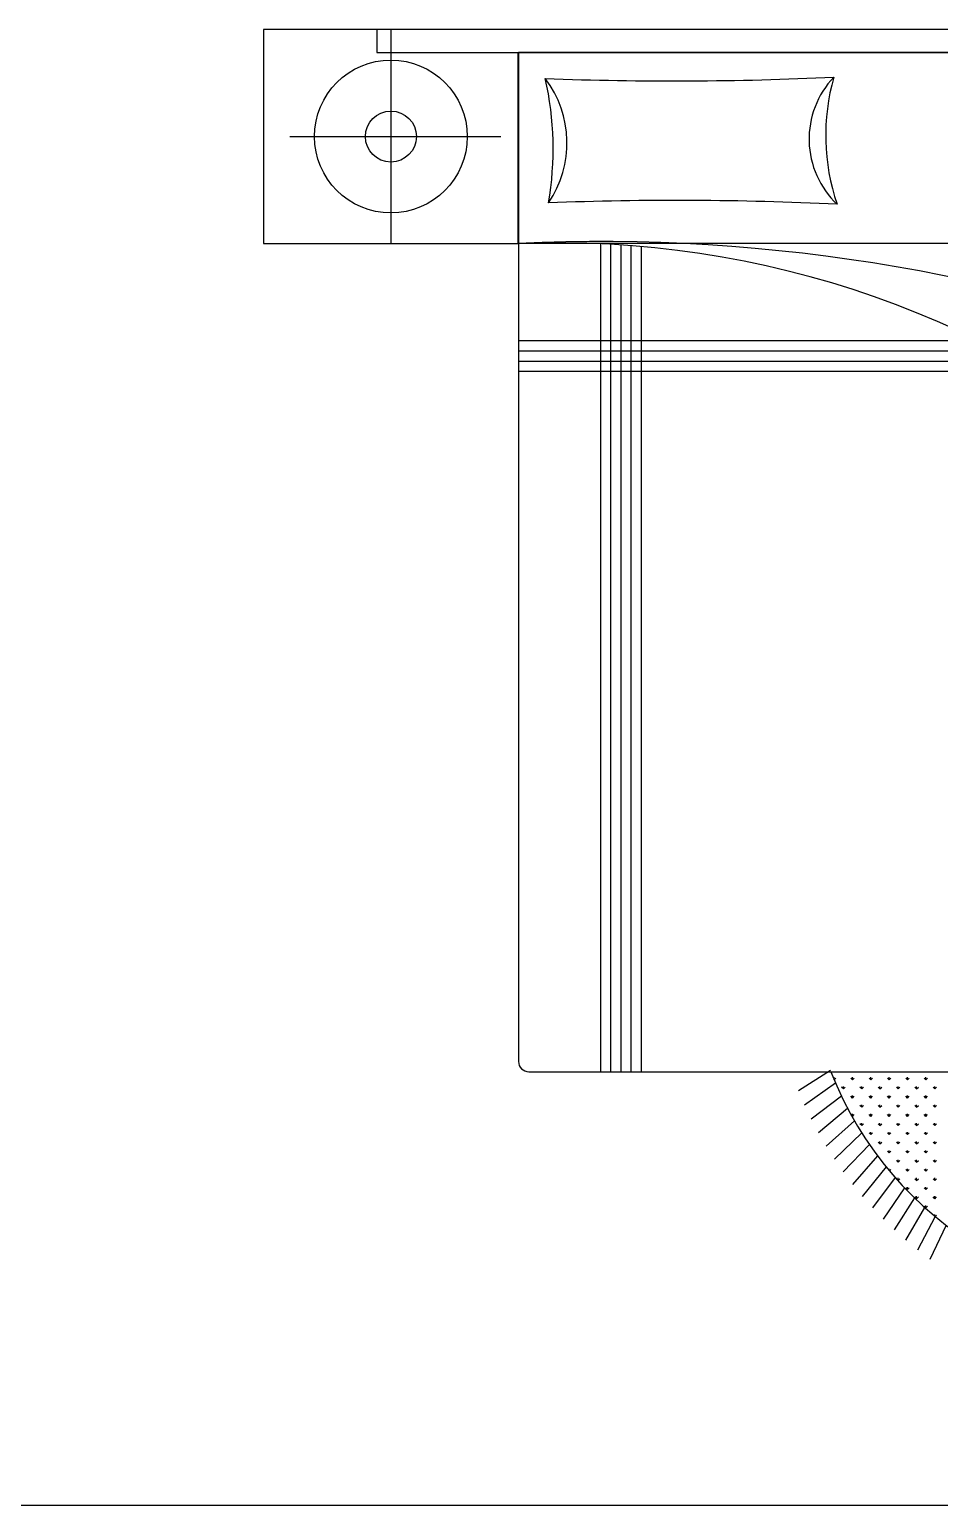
# Model space of a CAD drawing. Extents: x -42728 to 99010, y -18674 to 47645.
# Drawn here: x 13503 to 15288, y 21426 to 24322 of the extents above; entities that cross this region are included whole.
import ezdxf

# ---------------------------------------------------------------- set-up
doc = ezdxf.new("R2010")
doc.units = 0
doc.header["$LTSCALE"] = 100
doc.header["$MEASUREMENT"] = 0
doc.layers.get('0').update_dxf_attribs({"linetype": 'CONTINUOUS'})

# ---------------------------------------------------------------- blocks, each defined once
blk = doc.blocks.new('A$C54835C70')
for p, q in [((250, 2563.7), (250, 2143.7)), ((250, 2563.7), (250, 2143.7)), ((465.8, 2353.3), (51.6, 2353.3)), ((2000.9, 2143.7), (500.5, 2143.7)), ((661.1, 2143.2), (661.1, 518.7)), ((681.1, 2142.2), (681.1, 518.7)), ((701.1, 2140.9), (701.1, 518.7)), ((721.1, 2139.5), (721.1, 518.7)), ((741.1, 2137.8), (741.1, 518.7)), ((1405.9, 1952.5), (500.5, 1952.5)), ((1445.6, 1932.5), (500.5, 1932.5)), ((1483, 1912.5), (500.5, 1912.5)), ((1518.6, 1892.5), (500.5, 1892.5)), ((1112.4, 521.3), (1049.9, 480.8)), ((1122.8, 495.9), (1061.9, 452.9)), ((1120, 502.9), (1119.6, 503.3)), ((1120, 502.9), (1120, 507.6)), ((1120, 502.9), (1123.4, 506.2)), ((1156, 502.9), (1152.6, 506.2)), ((1156, 502.9), (1156, 507.6)), ((1156, 502.9), (1159.3, 506.2)), ((1191.9, 502.9), (1188.5, 506.2)), ((1191.9, 502.9), (1191.9, 507.6)), ((1191.9, 502.9), (1195.3, 506.2)), ((1227.8, 502.9), (1224.4, 506.2)), ((1227.8, 502.9), (1227.8, 507.6)), ((1227.8, 502.9), (1231.2, 506.2)), ((1263.7, 502.9), (1260.4, 506.2)), ((1263.7, 502.9), (1263.7, 507.6)), ((1263.7, 502.9), (1267.1, 506.2)), ((1299.6, 502.9), (1296.3, 506.2)), ((1299.6, 502.9), (1299.6, 507.6)), ((1299.6, 502.9), (1303, 506.2)), ((1134.1, 470.9), (1075, 425.5)), ((1138, 484.9), (1134.6, 488.3)), ((1138, 484.9), (1138, 489.7)), ((1138, 484.9), (1141.4, 488.3)), ((1156, 467), (1152.6, 470.3)), ((1156, 466.9), (1156, 471.7)), ((1156, 467), (1159.3, 470.3)), ((1173.9, 484.9), (1170.6, 488.3)), ((1173.9, 484.9), (1173.9, 489.7)), ((1173.9, 484.9), (1177.3, 488.3)), ((1191.9, 467), (1188.5, 470.3)), ((1191.9, 466.9), (1191.9, 471.7)), ((1191.9, 467), (1195.3, 470.3)), ((1209.8, 484.9), (1206.5, 488.3)), ((1209.8, 484.9), (1209.8, 489.7)), ((1209.8, 484.9), (1213.2, 488.3)), ((1227.8, 467), (1224.4, 470.3)), ((1227.8, 466.9), (1227.8, 471.7)), ((1227.8, 467), (1231.2, 470.3)), ((1245.8, 484.9), (1242.4, 488.3)), ((1245.8, 484.9), (1245.8, 489.7)), ((1245.8, 484.9), (1249.1, 488.3)), ((1263.7, 467), (1260.4, 470.3)), ((1263.7, 466.9), (1263.7, 471.7)), ((1263.7, 467), (1267.1, 470.3)), ((1281.7, 484.9), (1278.3, 488.3)), ((1281.7, 484.9), (1281.7, 489.7)), ((1281.7, 484.9), (1285.1, 488.3)), ((1299.6, 467), (1296.3, 470.3)), ((1299.6, 466.9), (1299.6, 471.7)), ((1299.6, 467), (1303, 470.3)), ((1317.6, 484.9), (1314.2, 488.3)), ((1317.6, 484.9), (1317.6, 489.7)), ((1317.6, 484.9), (1321, 488.3)), ((1146.4, 446.3), (1089.1, 398.7)), ((1156, 431), (1156, 435.8)), ((1173.9, 449), (1170.6, 452.4)), ((1173.9, 449), (1173.9, 453.7)), ((1173.9, 449), (1177.3, 452.4)), ((1191.9, 431), (1191.9, 435.8)), ((1209.8, 449), (1206.5, 452.4)), ((1209.8, 449), (1209.8, 453.7)), ((1209.8, 449), (1213.2, 452.4)), ((1227.8, 431), (1227.8, 435.8)), ((1245.8, 449), (1242.4, 452.4)), ((1245.8, 449), (1245.8, 453.7)), ((1245.8, 449), (1249.1, 452.4)), ((1263.7, 431), (1263.7, 435.8)), ((1281.7, 449), (1278.3, 452.4)), ((1281.7, 449), (1281.7, 453.7)), ((1281.7, 449), (1285.1, 452.4)), ((1299.6, 431), (1299.6, 435.8)), ((1317.6, 449), (1314.2, 452.4)), ((1317.6, 449), (1317.6, 453.7)), ((1317.6, 449), (1321, 452.4)), ((1159.7, 422.3), (1104.3, 372.5)), ((1156, 431), (1153.2, 433.8)), ((1156, 431), (1159.3, 434.4)), ((1173.9, 413.1), (1170.6, 416.4)), ((1173.9, 413.1), (1173.9, 417.8)), ((1173.9, 413.1), (1177.3, 416.4)), ((1191.9, 431), (1188.5, 434.4)), ((1191.9, 431), (1195.3, 434.4)), ((1209.8, 413.1), (1206.5, 416.4)), ((1209.8, 413.1), (1209.8, 417.8)), ((1209.8, 413.1), (1213.2, 416.4)), ((1227.8, 431), (1224.4, 434.4)), ((1227.8, 431), (1231.2, 434.4)), ((1245.8, 413.1), (1242.4, 416.4)), ((1245.8, 413.1), (1245.8, 417.8)), ((1245.8, 413.1), (1249.1, 416.4)), ((1263.7, 431), (1260.4, 434.4)), ((1263.7, 431), (1267.1, 434.4)), ((1281.7, 413.1), (1278.3, 416.4)), ((1281.7, 413.1), (1281.7, 417.8)), ((1281.7, 413.1), (1285.1, 416.4)), ((1299.6, 431), (1296.3, 434.4)), ((1299.6, 431), (1303, 434.4)), ((1317.6, 413.1), (1314.2, 416.4)), ((1317.6, 413.1), (1317.6, 417.8)), ((1317.6, 413.1), (1321, 416.4)), ((1173.9, 398.8), (1120.5, 346.8)), ((1191.9, 395.1), (1188.5, 398.5)), ((1191.9, 395.1), (1191.9, 399.9)), ((1191.9, 395.1), (1195.3, 398.5)), ((1209.8, 377.2), (1206.5, 380.5)), ((1209.8, 377.1), (1209.8, 381.9)), ((1209.8, 377.2), (1213.2, 380.5)), ((1227.8, 395.1), (1224.4, 398.5)), ((1227.8, 395.1), (1227.8, 399.9)), ((1227.8, 395.1), (1231.2, 398.5)), ((1245.8, 377.2), (1242.4, 380.5)), ((1245.8, 377.1), (1245.8, 381.9)), ((1245.8, 377.2), (1249.1, 380.5)), ((1263.7, 395.1), (1260.4, 398.5)), ((1263.7, 395.1), (1263.7, 399.9)), ((1263.7, 395.1), (1267.1, 398.5)), ((1281.7, 377.2), (1278.3, 380.5)), ((1281.7, 377.1), (1281.7, 381.9)), ((1281.7, 377.2), (1285.1, 380.5)), ((1299.6, 395.1), (1296.3, 398.5)), ((1299.6, 395.1), (1299.6, 399.9)), ((1299.6, 395.1), (1303, 398.5)), ((1317.6, 377.2), (1314.2, 380.5)), ((1317.6, 377.1), (1317.6, 381.9)), ((1317.6, 377.2), (1321, 380.5)), ((1189, 375.9), (1137.7, 321.9)), ((1205, 353.6), (1155.9, 297.6)), ((1227.8, 359.2), (1224.4, 362.6)), ((1227.8, 359.2), (1227.8, 363.9)), ((1227.8, 359.2), (1231.2, 362.6)), ((1263.7, 359.2), (1260.4, 362.6)), ((1263.7, 359.2), (1263.7, 363.9)), ((1263.7, 359.2), (1267.1, 362.6)), ((1299.6, 359.2), (1296.3, 362.6)), ((1299.6, 359.2), (1299.6, 363.9)), ((1299.6, 359.2), (1303, 362.6)), ((1221.9, 331.9), (1175, 274)), ((1212.4, 343.8), (1213.2, 344.6)), ((1227.8, 324.7), (1227.8, 328)), ((1228.5, 323.9), (1231.2, 326.6)), ((1245.8, 341.2), (1242.4, 344.6)), ((1245.8, 341.2), (1245.8, 346)), ((1245.8, 341.2), (1249.1, 344.6)), ((1263.7, 323.3), (1260.4, 326.6)), ((1263.7, 323.3), (1263.7, 328)), ((1263.7, 323.3), (1267.1, 326.6)), ((1281.7, 341.2), (1278.3, 344.6)), ((1281.7, 341.2), (1281.7, 346)), ((1281.7, 341.2), (1285.1, 344.6)), ((1299.6, 323.3), (1296.3, 326.6)), ((1299.6, 323.3), (1299.6, 328)), ((1299.6, 323.3), (1303, 326.6)), ((1317.6, 341.2), (1314.2, 344.6)), ((1317.6, 341.2), (1317.6, 346)), ((1317.6, 341.2), (1321, 344.6)), ((1239.6, 310.9), (1195, 251.2)), ((1258.1, 290.6), (1215.9, 229.3)), ((1245.8, 305.3), (1242.4, 308.7)), ((1245.8, 305.3), (1245.8, 310.1)), ((1245.8, 305.3), (1249.1, 308.7)), ((1263.7, 287.4), (1260.4, 290.7)), ((1263.7, 287.3), (1263.7, 292.1)), ((1263.7, 287.4), (1267.1, 290.7)), ((1281.7, 305.3), (1278.3, 308.7)), ((1281.7, 305.3), (1281.7, 310.1)), ((1281.7, 305.3), (1285.1, 308.7)), ((1299.6, 287.4), (1296.3, 290.7)), ((1299.6, 287.3), (1299.6, 292.1)), ((1299.6, 287.4), (1303, 290.7)), ((1317.6, 305.3), (1314.2, 308.7)), ((1317.6, 305.3), (1317.6, 310.1)), ((1317.6, 305.3), (1321, 308.7)), ((1277.4, 271.1), (1237.7, 208.1)), ((1281.7, 269.4), (1278.3, 272.8)), ((1281.7, 269.4), (1281.7, 274.1)), ((1281.7, 269.4), (1285.1, 272.8)), ((1317.6, 269.4), (1314.2, 272.8)), ((1317.6, 269.4), (1317.6, 274.1)), ((1317.6, 269.4), (1321, 272.8)), ((1297.5, 252.3), (1260.2, 187.9)), ((1318.3, 234.4), (1283.5, 168.5)), ((1299.6, 251.4), (1296.3, 254.8)), ((1299.6, 251.4), (1299.6, 256.2)), ((1299.6, 251.4), (1303, 254.8)), ((1317.6, 234.9), (1317.6, 238.2)), ((1318.4, 234.3), (1321, 236.8)), ((1339.7, 217.3), (1307.6, 150))]:
    blk.add_line(p, q)
blk.add_lwpolyline([(500, 2563.7), (0, 2563.7), (0, 2143.7), (500, 2143.7), (500, 2518.7)])
blk.add_lwpolyline([(2222.6, 2563.7), (222.6, 2563.7), (222.6, 2518.7), (2222.6, 2518.7)], close=True)
blk.add_lwpolyline([(2000.5, 2518.7), (500.5, 2518.7), (500.5, 538.7, 0.414214), (520.5, 518.7), (1980.5, 518.7, 0.414214), (2000.5, 538.7)], format="xyb", close=True)
for radius in [150, 50]:
    blk.add_circle((250, 2353.7), radius)
for centre, radius, start, end in [((805.3, 9097.2), 6634.4, 267.82075, 272.71139), ((-62.1, 2329.4), 630.5, 350.3332, 12.6536), ((385.9, 2341.1), 209.6, 325.8849, 37.1018), ((1246.7, 2348.7), 176.1, 136.3934, 226.5304), ((1519.5, 2355.7), 416.3, 164.0403, 198.8835), ((811.7, -4406.1), 6634.4, 87.28861, 92.17925), ((661.1, -1282.5), 3430, 67.8285, 92.6922), ((575, 256.6), 1888.6, 49.1506, 92.2605), ((1765.1, 772.3), 699.3, 201.2631, 70.3274)]:
    blk.add_arc(centre, radius, start, end)

msp = doc.modelspace()

# ---------------------------------------------------------------- linework, layer by layer
msp.add_line((31321.88545, 21426.20992), (-1333.00742, 21426.20992))

# ---------------------------------------------------------------- block references
msp.add_blockref('A$C54835C70', (13961.69146, 21758.77199))

doc.saveas('drawing.dxf')
